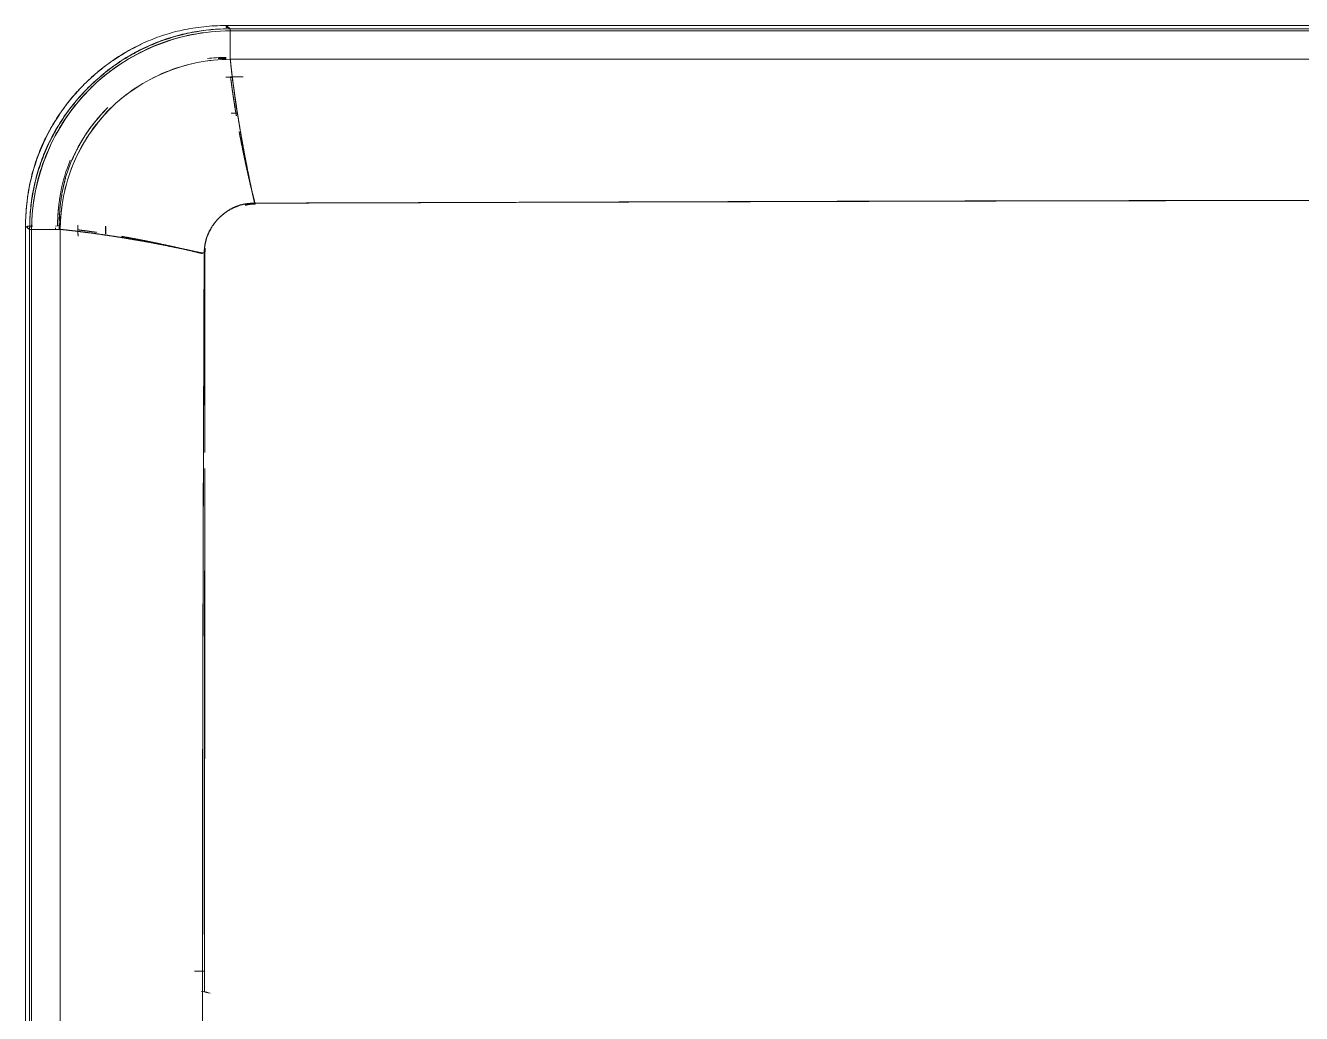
# Model space of a CAD drawing. Header units: millimetres. Extents: x 8883 to 11259, y -10160 to -6800.
# Drawn here: x 9528.6 to 9655.8, y -7373 to -7274.5 of the extents above; entities that cross this region are included whole.
import ezdxf

# ---------------------------------------------------------------- set-up
doc = ezdxf.new("R2010")
doc.units = ezdxf.units.MM

msp = doc.modelspace()

# ---------------------------------------------------------------- linework, layer by layer
at = {"linetype": 'Continuous', "lineweight": 18}
for p, q in [((9667.6, -7274.51), (9548.62, -7274.51)), ((9667.6, -7274.51), (9548.62, -7274.51)), ((9549.04, -7274.83), (9548.62, -7274.51)), ((9548.62, -7274.51), (9667.6, -7274.51)), ((9548.62, -7274.71), (9548.88, -7274.71)), ((9548.88, -7274.71), (9548.62, -7274.71)), ((9549.04, -7274.83), (9667.6, -7274.83)), ((9667.6, -7274.83), (9549.04, -7274.83)), ((9667.6, -7275.04), (9549.04, -7275.04)), ((9549.04, -7277.87), (9549.04, -7275.04)), ((9549.04, -7275.04), (9667.6, -7275.04)), ((9549.27, -7280.87), (9549.27, -7280.87)), ((9549.27, -7280.88), (9549.27, -7280.88)), ((9549.27, -7280.88), (9549.27, -7280.88)), ((9549.51, -7282.43), (9549.52, -7282.43)), ((9549.52, -7282.43), (9549.51, -7282.43)), ((9549.53, -7282.5), (9549.52, -7282.5)), ((9549.52, -7282.5), (9549.53, -7282.5)), ((9549.55, -7282.63), (9549.54, -7282.63)), ((9549.78, -7283.25), (9549.12, -7283.25)), ((9549.12, -7283.25), (9549.78, -7283.25)), ((9549.56, -7282.76), (9549.57, -7282.76)), ((9549.57, -7282.76), (9549.56, -7282.76)), ((9528.64, -7294.49), (9528.64, -7454.43)), ((9528.64, -7294.49), (9528.64, -7454.43)), ((9528.64, -7454.43), (9528.64, -7294.49)), ((9528.64, -7294.49), (9529.05, -7294.82)), ((9528.84, -7294.66), (9528.84, -7294.49)), ((9528.84, -7294.49), (9528.84, -7294.66)), ((9529.05, -7453.94), (9529.05, -7294.82)), ((9529.05, -7294.82), (9529.05, -7453.94)), ((9529.05, -7294.82), (9529.05, -7294.82)), ((9529.33, -7294.49), (9529.1, -7294.49)), ((9529.25, -7294.83), (9532.09, -7294.82)), ((9532.09, -7294.82), (9529.25, -7294.83)), ((9529.25, -7294.83), (9529.25, -7453.93)), ((9529.25, -7453.93), (9529.25, -7294.83)), ((9531.99, -7294.42), (9531.61, -7294.49)), ((9531.61, -7294.67), (9531.61, -7294.82)), ((9531.61, -7294.82), (9531.61, -7294.68)), ((9531.99, -7294.42), (9531.99, -7294.82)), ((9531.99, -7294.42), (9531.99, -7294.42)), ((9531.99, -7294.82), (9531.99, -7294.42)), ((9533.84, -7295.13), (9533.84, -7294.86)), ((9533.84, -7295.05), (9533.84, -7295.05)), ((9535.01, -7295.06), (9535.01, -7295.05)), ((9535.06, -7295.06), (9535.06, -7295.06)), ((9535.06, -7295.06), (9535.06, -7295.06)), ((9536.62, -7295.3), (9536.62, -7294.5)), ((9536.62, -7294.5), (9536.62, -7295.3)), ((9536.65, -7294.53), (9536.65, -7295.31)), ((9536.65, -7295.31), (9536.65, -7294.53)), ((9546.4, -7317.14), (9546.4, -7317.14)), ((9546.4, -7318.64), (9546.4, -7318.64)), ((9545.85, -7368.74), (9546.46, -7368.74)), ((9546.46, -7368.74), (9546.46, -7368.73)), ((9546.46, -7370.8), (9546.46, -7368.73)), ((9546.46, -7368.73), (9546.46, -7368.74)), ((9546.46, -7368.74), (9546.46, -7368.74)), ((9546.46, -7370.81), (9546.46, -7370.81)), ((9546.46, -7370.81), (9546.46, -7370.81)), ((9546.46, -7370.81), (9546.46, -7370.81)), ((9546.46, -7370.81), (9546.46, -7370.81))]:
    msp.add_line(p, q, dxfattribs=at)
for major_axis, start_param, end_param in [((-3.6, 0), 4.425571, 4.626879), ((3.6, 0), 1.235431, 1.444936)]:
    msp.add_ellipse((9545.85, -7374.35), major_axis=major_axis, ratio=0.999976, start_param=start_param, end_param=end_param, dxfattribs=at)
for points, knots in [([(9528.64, -7294.49), (9528.64, -7293.73), (9528.68, -7292.98), (9528.83, -7291.53), (9528.95, -7290.82), (9529.25, -7289.44), (9529.43, -7288.77), (9529.86, -7287.49), (9530.1, -7286.87), (9530.64, -7285.68), (9530.93, -7285.11), (9531.56, -7284.02), (9531.9, -7283.5), (9532.6, -7282.52), (9532.96, -7282.05), (9533.71, -7281.17), (9534.1, -7280.75), (9534.89, -7279.97), (9535.3, -7279.58), (9536.19, -7278.83), (9536.65, -7278.46), (9537.64, -7277.76), (9538.15, -7277.43), (9539.24, -7276.8), (9539.81, -7276.51), (9541, -7275.97), (9541.62, -7275.73), (9542.91, -7275.3), (9543.57, -7275.11), (9544.95, -7274.82), (9545.66, -7274.7), (9547.12, -7274.54), (9547.86, -7274.5), (9548.62, -7274.51)], [0, 0, 0, 0, 0.0625, 0.0625, 0.125, 0.125, 0.1875, 0.1875, 0.25, 0.25, 0.3125, 0.3125, 0.375, 0.375, 0.4375, 0.4375, 0.5, 0.5, 0.5625, 0.5625, 0.625, 0.625, 0.6875, 0.6875, 0.75, 0.75, 0.8125, 0.8125, 0.875, 0.875, 0.9375, 0.9375, 1, 1, 1, 1]), ([(9529.05, -7294.82), (9529.05, -7293.55), (9529.23, -7291.63), (9529.84, -7289.12), (9530.5, -7287.24), (9531.35, -7285.44), (9532.36, -7283.74), (9533.53, -7282.15), (9534.87, -7280.67), (9536.36, -7279.32), (9537.94, -7278.15), (9539.66, -7277.13), (9543.22, -7275.47), (9546.44, -7274.83), (9549.04, -7274.83)], [0, 0, 0, 0, 0.1204, 0.183663, 0.246926, 0.310189, 0.373453, 0.436716, 0.499979, 0.563242, 0.626505, 0.689769, 0.753032, 1, 1, 1, 1]), ([(9549.04, -7274.83), (9548.4, -7274.83), (9547.76, -7274.86), (9546.49, -7274.97), (9545.86, -7275.06), (9544.6, -7275.3), (9543.97, -7275.45), (9542.74, -7275.81), (9542.12, -7276.02), (9540.92, -7276.51), (9540.33, -7276.78), (9539.16, -7277.4), (9538.6, -7277.73), (9537.49, -7278.47), (9536.95, -7278.88), (9535.9, -7279.74), (9535.39, -7280.2), (9534.41, -7281.17), (9533.95, -7281.68), (9533.09, -7282.73), (9532.69, -7283.27), (9531.95, -7284.38), (9531.61, -7284.95), (9531, -7286.11), (9530.72, -7286.7), (9530.23, -7287.91), (9530.02, -7288.52), (9529.66, -7289.76), (9529.51, -7290.38), (9529.27, -7291.64), (9529.19, -7292.27), (9529.07, -7293.55), (9529.05, -7294.18), (9529.05, -7294.82)], [0, 0, 0, 0, 0.0625, 0.0625, 0.125, 0.125, 0.1875, 0.1875, 0.25, 0.25, 0.3125, 0.3125, 0.375, 0.375, 0.4375, 0.4375, 0.5, 0.5, 0.5625, 0.5625, 0.625, 0.625, 0.6875, 0.6875, 0.75, 0.75, 0.8125, 0.8125, 0.875, 0.875, 0.9375, 0.9375, 1, 1, 1, 1]), ([(9549.04, -7275.04), (9546.47, -7275.04), (9543.28, -7275.66), (9539.75, -7277.32), (9538.06, -7278.32), (9536.49, -7279.49), (9535.02, -7280.81), (9533.69, -7282.28), (9532.53, -7283.85), (9531.53, -7285.53), (9530.7, -7287.32), (9530.04, -7289.18), (9529.43, -7291.66), (9529.25, -7293.57), (9529.25, -7294.83)], [0, 0, 0, 0, 0.247006, 0.310248, 0.37349, 0.436732, 0.499974, 0.563217, 0.626459, 0.689701, 0.752943, 0.816185, 0.879427, 1, 1, 1, 1]), ([(9529.25, -7294.83), (9529.25, -7289.65), (9533.54, -7279.32), (9543.86, -7275.04), (9549.04, -7275.04)], [0, 0, 0, 0, 0.500023, 1, 1, 1, 1]), ([(9548.62, -7274.71), (9548.62, -7274.65), (9548.62, -7274.6), (9548.62, -7274.52), (9548.62, -7274.5), (9548.62, -7274.51)], [0, 0, 0, 0, 0.5, 0.5, 1, 1, 1, 1]), ([(9548.62, -7274.51), (9548.62, -7274.5), (9548.62, -7274.51), (9548.62, -7274.53), (9548.62, -7274.54), (9548.62, -7274.58), (9548.62, -7274.6), (9548.62, -7274.65), (9548.62, -7274.68), (9548.62, -7274.71)], [0, 0, 0, 0, 0.25, 0.25, 0.5, 0.5, 0.75, 0.75, 1, 1, 1, 1]), ([(9549.04, -7275.04), (9549.04, -7275.01), (9549.04, -7274.98), (9549.04, -7274.93), (9549.04, -7274.91), (9549.04, -7274.87), (9549.04, -7274.86), (9549.04, -7274.84), (9549.04, -7274.83), (9549.04, -7274.83)], [0, 0, 0, 0, 0.25, 0.25, 0.5, 0.5, 0.75, 0.75, 1, 1, 1, 1]), ([(9549.04, -7274.83), (9549.04, -7274.83), (9549.04, -7274.85), (9549.04, -7274.93), (9549.04, -7274.98), (9549.04, -7275.04)], [0, 0, 0, 0, 0.5, 0.5, 1, 1, 1, 1]), ([(9540.17, -7276.38), (9539.87, -7276.52), (9538.97, -7276.97), (9537.54, -7277.83), (9535.95, -7279), (9534.47, -7280.33), (9533.13, -7281.82), (9531.96, -7283.4), (9530.94, -7285.11), (9529.27, -7288.67), (9528.64, -7291.9), (9528.64, -7294.49)], [0, 0, 0, 0, 0.044921, 0.132502, 0.220083, 0.307664, 0.395245, 0.482826, 0.570407, 0.657988, 1, 1, 1, 1]), ([(9549.04, -7277.87), (9544.6, -7277.87), (9540.18, -7279.7), (9533.92, -7285.96), (9532.09, -7290.38), (9532.09, -7294.82)], [0, 0, 0, 0, 0.5, 0.5, 1, 1, 1, 1]), ([(9549.04, -7277.87), (9549.26, -7280.02), (9549.59, -7282.35), (9550.41, -7287.2), (9550.9, -7289.7), (9551.46, -7292.21)], [0, 0, 0, 0, 0.5, 0.5, 1, 1, 1, 1]), ([(9551.46, -7292.21), (9551.46, -7292.18), (9551.44, -7292.13), (9551.43, -7292.04), (9551.41, -7291.96), (9551.39, -7291.88), (9551.37, -7291.79), (9551.35, -7291.71), (9551.33, -7291.63), (9551.32, -7291.54), (9551.3, -7291.46), (9551.28, -7291.38), (9551.26, -7291.29), (9551.24, -7291.21), (9551.23, -7291.13), (9551.21, -7291.05), (9551.19, -7290.96), (9551.17, -7290.88), (9551.15, -7290.8), (9551.14, -7290.72), (9551.12, -7290.63), (9551.1, -7290.55), (9551.09, -7290.47), (9551.07, -7290.39), (9551.05, -7290.31), (9551.03, -7290.22), (9551.02, -7290.14), (9551, -7290.06), (9550.98, -7289.98), (9550.97, -7289.9), (9550.95, -7289.82), (9550.93, -7289.73), (9550.92, -7289.65), (9550.9, -7289.57), (9550.88, -7289.49), (9550.87, -7289.41), (9550.85, -7289.33), (9550.83, -7289.25), (9550.82, -7289.17), (9550.8, -7289.09), (9550.79, -7289.01), (9550.77, -7288.93), (9550.75, -7288.85), (9550.74, -7288.77), (9550.72, -7288.69), (9550.71, -7288.61), (9550.69, -7288.53), (9550.67, -7288.45), (9550.66, -7288.37), (9550.64, -7288.29), (9550.63, -7288.21), (9550.61, -7288.13), (9550.6, -7288.05), (9550.58, -7287.97), (9550.57, -7287.89), (9550.55, -7287.81), (9550.54, -7287.73), (9550.52, -7287.65), (9550.51, -7287.58), (9550.49, -7287.5), (9550.48, -7287.42), (9550.46, -7287.34), (9550.45, -7287.26), (9550.43, -7287.18), (9550.42, -7287.11), (9550.4, -7287.03), (9550.39, -7286.95), (9550.38, -7286.87), (9550.36, -7286.8), (9550.35, -7286.72), (9550.33, -7286.64), (9550.32, -7286.57), (9550.31, -7286.49), (9550.29, -7286.41), (9550.28, -7286.34), (9550.26, -7286.26), (9550.25, -7286.18), (9550.24, -7286.11), (9550.22, -7286.03), (9550.21, -7285.96), (9550.2, -7285.88), (9550.18, -7285.8), (9550.17, -7285.73), (9550.16, -7285.65), (9550.14, -7285.58), (9550.13, -7285.5), (9550.12, -7285.43), (9550.1, -7285.35), (9550.09, -7285.28), (9550.08, -7285.2), (9550.06, -7285.13), (9550.05, -7285.06), (9550.04, -7284.98), (9550.03, -7284.91), (9550.01, -7284.83), (9550, -7284.76), (9549.99, -7284.69), (9549.98, -7284.61), (9549.97, -7284.54), (9549.95, -7284.47), (9549.94, -7284.39), (9549.93, -7284.32), (9549.92, -7284.25), (9549.9, -7284.18), (9549.89, -7284.1), (9549.88, -7284.03), (9549.87, -7283.96), (9549.86, -7283.89), (9549.85, -7283.82), (9549.83, -7283.75), (9549.82, -7283.67), (9549.81, -7283.6), (9549.8, -7283.53), (9549.79, -7283.46), (9549.78, -7283.39), (9549.77, -7283.32), (9549.76, -7283.25), (9549.74, -7283.18), (9549.73, -7283.11), (9549.72, -7283.04), (9549.71, -7282.97), (9549.7, -7282.9), (9549.69, -7282.83), (9549.68, -7282.76), (9549.67, -7282.69), (9549.66, -7282.62), (9549.65, -7282.55), (9549.64, -7282.49), (9549.63, -7282.42), (9549.62, -7282.35), (9549.61, -7282.28), (9549.6, -7282.21), (9549.59, -7282.14), (9549.58, -7282.08), (9549.57, -7282.01), (9549.56, -7281.94), (9549.55, -7281.87), (9549.54, -7281.81), (9549.53, -7281.74), (9549.52, -7281.67), (9549.51, -7281.61), (9549.5, -7281.54), (9549.49, -7281.47), (9549.48, -7281.41), (9549.47, -7281.34), (9549.46, -7281.28), (9549.45, -7281.21), (9549.44, -7281.15), (9549.43, -7281.08), (9549.42, -7281.01), (9549.42, -7280.95), (9549.41, -7280.89), (9549.4, -7280.82), (9549.39, -7280.76), (9549.38, -7280.69), (9549.37, -7280.63), (9549.36, -7280.56), (9549.35, -7280.5), (9549.35, -7280.44), (9549.34, -7280.37), (9549.33, -7280.31), (9549.32, -7280.25), (9549.31, -7280.18), (9549.3, -7280.12), (9549.3, -7280.06), (9549.29, -7280), (9549.28, -7279.93), (9549.27, -7279.87), (9549.27, -7279.81), (9549.26, -7279.75), (9549.25, -7279.69), (9549.24, -7279.63), (9549.23, -7279.56), (9549.23, -7279.5), (9549.22, -7279.44), (9549.21, -7279.38), (9549.2, -7279.32), (9549.2, -7279.26), (9549.19, -7279.2), (9549.18, -7279.14), (9549.18, -7279.08), (9549.17, -7279.02), (9549.16, -7278.96), (9549.16, -7278.9), (9549.15, -7278.84), (9549.14, -7278.79), (9549.13, -7278.73), (9549.13, -7278.67), (9549.12, -7278.61), (9549.11, -7278.55), (9549.11, -7278.49), (9549.1, -7278.44), (9549.1, -7278.38), (9549.09, -7278.32), (9549.08, -7278.26), (9549.08, -7278.21), (9549.07, -7278.15), (9549.06, -7278.09), (9549.06, -7278.04), (9549.05, -7277.98), (9549.05, -7277.92), (9549.04, -7277.89), (9549.04, -7277.87)], [0, 0, 0, 0, 0.005558, 0.011112, 0.016661, 0.022207, 0.027748, 0.033285, 0.038818, 0.044346, 0.04987, 0.05539, 0.060905, 0.066416, 0.071923, 0.077425, 0.082922, 0.088415, 0.093904, 0.099388, 0.104867, 0.110341, 0.115811, 0.121276, 0.126737, 0.132193, 0.137643, 0.14309, 0.148531, 0.153967, 0.159399, 0.164825, 0.170247, 0.175664, 0.181075, 0.186482, 0.191883, 0.19728, 0.202671, 0.208058, 0.213439, 0.218815, 0.224186, 0.229551, 0.234911, 0.240266, 0.245616, 0.250961, 0.2563, 0.261633, 0.266962, 0.272285, 0.277602, 0.282914, 0.288221, 0.293522, 0.298817, 0.304107, 0.309391, 0.31467, 0.319943, 0.325211, 0.330473, 0.335729, 0.34098, 0.346225, 0.351464, 0.356697, 0.361925, 0.367146, 0.372362, 0.377573, 0.382777, 0.387975, 0.393168, 0.398355, 0.403535, 0.40871, 0.413879, 0.419042, 0.424199, 0.42935, 0.434495, 0.439633, 0.444766, 0.449893, 0.455014, 0.460128, 0.465237, 0.470339, 0.475435, 0.480525, 0.485609, 0.490686, 0.495758, 0.500823, 0.505882, 0.510935, 0.515981, 0.521022, 0.526056, 0.531083, 0.536105, 0.54112, 0.546129, 0.551131, 0.556127, 0.561117, 0.5661, 0.571077, 0.576047, 0.581011, 0.585969, 0.59092, 0.595865, 0.600803, 0.605735, 0.61066, 0.615579, 0.620491, 0.625397, 0.630296, 0.635189, 0.640075, 0.644954, 0.649827, 0.654693, 0.659553, 0.664406, 0.669252, 0.674092, 0.678925, 0.683751, 0.68857, 0.693383, 0.698189, 0.702989, 0.707781, 0.712567, 0.717346, 0.722119, 0.726884, 0.731643, 0.736395, 0.74114, 0.745878, 0.75061, 0.755334, 0.760052, 0.764763, 0.769466, 0.774163, 0.778854, 0.783537, 0.788213, 0.792882, 0.797544, 0.8022, 0.806848, 0.811489, 0.816124, 0.820751, 0.825371, 0.829985, 0.834591, 0.83919, 0.843782, 0.848368, 0.852946, 0.857517, 0.86208, 0.866637, 0.871187, 0.875729, 0.880265, 0.884793, 0.889314, 0.893828, 0.898335, 0.902835, 0.907327, 0.911812, 0.916291, 0.920762, 0.925225, 0.929682, 0.934131, 0.938573, 0.943008, 0.947436, 0.951856, 0.956269, 0.960675, 0.965073, 0.969465, 0.973849, 0.978226, 0.982595, 0.986957, 0.991312, 0.99566, 1, 1, 1, 1]), ([(9549.07, -7279.63), (9549.07, -7279.65), (9549.08, -7279.69), (9549.09, -7279.76), (9549.1, -7279.83), (9549.1, -7279.89), (9549.11, -7279.96), (9549.12, -7280.02), (9549.13, -7280.09), (9549.14, -7280.16), (9549.15, -7280.22), (9549.16, -7280.29), (9549.16, -7280.36), (9549.17, -7280.42), (9549.18, -7280.49), (9549.19, -7280.56), (9549.2, -7280.63), (9549.21, -7280.69), (9549.22, -7280.76), (9549.23, -7280.83), (9549.24, -7280.9), (9549.25, -7280.97), (9549.26, -7281.04), (9549.27, -7281.11), (9549.28, -7281.18), (9549.29, -7281.25), (9549.3, -7281.32), (9549.31, -7281.39), (9549.32, -7281.46), (9549.33, -7281.53), (9549.34, -7281.6), (9549.35, -7281.67), (9549.36, -7281.74), (9549.37, -7281.81), (9549.38, -7281.88), (9549.39, -7281.95), (9549.4, -7282.02), (9549.42, -7282.09), (9549.43, -7282.17), (9549.44, -7282.24), (9549.45, -7282.31), (9549.46, -7282.38), (9549.47, -7282.46), (9549.48, -7282.53), (9549.5, -7282.6), (9549.51, -7282.67), (9549.52, -7282.75), (9549.53, -7282.82), (9549.54, -7282.9), (9549.56, -7282.97), (9549.57, -7283.04), (9549.58, -7283.12), (9549.59, -7283.19), (9549.61, -7283.27), (9549.62, -7283.34), (9549.63, -7283.42), (9549.64, -7283.46), (9549.64, -7283.49)], [0, 0, 0, 0, 0.017636, 0.035293, 0.05297, 0.070666, 0.088384, 0.106121, 0.123879, 0.141658, 0.159456, 0.177275, 0.195115, 0.212975, 0.230856, 0.248757, 0.266679, 0.284621, 0.302584, 0.320568, 0.338572, 0.356597, 0.374643, 0.39271, 0.410797, 0.428905, 0.447034, 0.465184, 0.483355, 0.501547, 0.519759, 0.537993, 0.556247, 0.574523, 0.592819, 0.611137, 0.629475, 0.647835, 0.666216, 0.684618, 0.703041, 0.721485, 0.739951, 0.758437, 0.776945, 0.795474, 0.814025, 0.832596, 0.851189, 0.869803, 0.888439, 0.907096, 0.925774, 0.944474, 0.963195, 0.981937, 1, 1, 1, 1]), ([(9549.92, -7285.05), (9549.93, -7285.07), (9549.94, -7285.12), (9549.95, -7285.19), (9549.96, -7285.27), (9549.98, -7285.34), (9549.99, -7285.42), (9550.01, -7285.5), (9550.02, -7285.58), (9550.04, -7285.66), (9550.05, -7285.74), (9550.07, -7285.82), (9550.09, -7285.9), (9550.1, -7285.98), (9550.12, -7286.06), (9550.13, -7286.14), (9550.15, -7286.22), (9550.17, -7286.31), (9550.18, -7286.39), (9550.2, -7286.47), (9550.21, -7286.55), (9550.23, -7286.63), (9550.25, -7286.71), (9550.26, -7286.79), (9550.28, -7286.88), (9550.3, -7286.96), (9550.31, -7287.04), (9550.33, -7287.12), (9550.35, -7287.21), (9550.36, -7287.29), (9550.38, -7287.37), (9550.4, -7287.45), (9550.42, -7287.54), (9550.43, -7287.62), (9550.45, -7287.7), (9550.47, -7287.79), (9550.49, -7287.87), (9550.51, -7287.96), (9550.52, -7288.04), (9550.54, -7288.12), (9550.56, -7288.21), (9550.58, -7288.29), (9550.6, -7288.38), (9550.61, -7288.46), (9550.63, -7288.55), (9550.65, -7288.63), (9550.67, -7288.72), (9550.69, -7288.8), (9550.71, -7288.89), (9550.73, -7288.97), (9550.75, -7289.06), (9550.77, -7289.14), (9550.78, -7289.23), (9550.8, -7289.32), (9550.82, -7289.4), (9550.84, -7289.49), (9550.86, -7289.57), (9550.88, -7289.66), (9550.9, -7289.75), (9550.92, -7289.83), (9550.94, -7289.92), (9550.96, -7290.01), (9550.98, -7290.09), (9551, -7290.18), (9551.02, -7290.27), (9551.04, -7290.36), (9551.06, -7290.44), (9551.09, -7290.53), (9551.11, -7290.62), (9551.13, -7290.71), (9551.15, -7290.79), (9551.17, -7290.88), (9551.19, -7290.97), (9551.21, -7291.06), (9551.23, -7291.15), (9551.25, -7291.24), (9551.28, -7291.32), (9551.3, -7291.41), (9551.32, -7291.5), (9551.34, -7291.59), (9551.36, -7291.68), (9551.38, -7291.77), (9551.41, -7291.86), (9551.43, -7291.95), (9551.45, -7292.04), (9551.47, -7292.13), (9551.5, -7292.22), (9551.51, -7292.28), (9551.52, -7292.31)], [0, 0, 0, 0, 0.007645, 0.018782, 0.029932, 0.041095, 0.052271, 0.063458, 0.074659, 0.085872, 0.097098, 0.108337, 0.119588, 0.130851, 0.142128, 0.153417, 0.164719, 0.176033, 0.18736, 0.1987, 0.210052, 0.221417, 0.232795, 0.244186, 0.255589, 0.267005, 0.278434, 0.289876, 0.30133, 0.312797, 0.324277, 0.335769, 0.347274, 0.358793, 0.370323, 0.381867, 0.393424, 0.404993, 0.416575, 0.42817, 0.439778, 0.451398, 0.463032, 0.474678, 0.486337, 0.49801, 0.509694, 0.521392, 0.533103, 0.544827, 0.556563, 0.568313, 0.580075, 0.591851, 0.603639, 0.61544, 0.627255, 0.639082, 0.650922, 0.662775, 0.674642, 0.686521, 0.698413, 0.710319, 0.722237, 0.734169, 0.746113, 0.758071, 0.770042, 0.782026, 0.794023, 0.806033, 0.818057, 0.830093, 0.842143, 0.854206, 0.866283, 0.878372, 0.890475, 0.902591, 0.91472, 0.926863, 0.939019, 0.951189, 0.963371, 0.975567, 0.987777, 1, 1, 1, 1]), ([(9551.46, -7292.21), (9551.45, -7292.21), (9551.43, -7292.21), (9551.39, -7292.21), (9551.35, -7292.21), (9551.31, -7292.21), (9551.27, -7292.21), (9551.22, -7292.22), (9551.18, -7292.22), (9551.13, -7292.22), (9551.08, -7292.23), (9551.03, -7292.23), (9550.98, -7292.24), (9550.92, -7292.24), (9550.87, -7292.25), (9550.81, -7292.26), (9550.75, -7292.26), (9550.69, -7292.27), (9550.63, -7292.28), (9550.56, -7292.3), (9550.42, -7292.32), (9550.21, -7292.37), (9549.96, -7292.45), (9549.75, -7292.52), (9549.57, -7292.59), (9549.39, -7292.67), (9549.19, -7292.76), (9548.96, -7292.89), (9548.68, -7293.06), (9548.4, -7293.26), (9548.15, -7293.46), (9547.91, -7293.69), (9547.63, -7293.99), (9547.37, -7294.33), (9547.16, -7294.65), (9547.03, -7294.89), (9546.94, -7295.08), (9546.86, -7295.26), (9546.78, -7295.44), (9546.7, -7295.65), (9546.63, -7295.9), (9546.57, -7296.12), (9546.54, -7296.29), (9546.52, -7296.4), (9546.5, -7296.5), (9546.48, -7296.6), (9546.47, -7296.7), (9546.46, -7296.78), (9546.46, -7296.87), (9546.45, -7296.94), (9546.45, -7297.02), (9546.44, -7297.08), (9546.44, -7297.13), (9546.44, -7297.15)], [0, 0, 0, 0, 0.00456, 0.009344, 0.014353, 0.019587, 0.025045, 0.030727, 0.036634, 0.042765, 0.04912, 0.0557, 0.062505, 0.069534, 0.076787, 0.084264, 0.091966, 0.099891, 0.108041, 0.116415, 0.125013, 0.164005, 0.197835, 0.226506, 0.250023, 0.272847, 0.301287, 0.335348, 0.375035, 0.424909, 0.466578, 0.500034, 0.553762, 0.625003, 0.66521, 0.699445, 0.72771, 0.750011, 0.774051, 0.802895, 0.836547, 0.875011, 0.889918, 0.904117, 0.917607, 0.930388, 0.942461, 0.953824, 0.964478, 0.974423, 0.983658, 0.992184, 1, 1, 1, 1]), ([(9546.44, -7297.15), (9546.44, -7297.13), (9546.44, -7297.11), (9546.44, -7297.08), (9546.45, -7297.04), (9546.45, -7297.01), (9546.45, -7296.97), (9546.45, -7296.94), (9546.45, -7296.9), (9546.45, -7296.87), (9546.46, -7296.83), (9546.46, -7296.8), (9546.46, -7296.77), (9546.46, -7296.73), (9546.47, -7296.7), (9546.47, -7296.67), (9546.47, -7296.63), (9546.48, -7296.6), (9546.48, -7296.56), (9546.49, -7296.53), (9546.49, -7296.5), (9546.49, -7296.46), (9546.5, -7296.43), (9546.5, -7296.4), (9546.51, -7296.37), (9546.52, -7296.33), (9546.52, -7296.3), (9546.53, -7296.27), (9546.53, -7296.23), (9546.54, -7296.2), (9546.55, -7296.17), (9546.55, -7296.14), (9546.56, -7296.1), (9546.57, -7296.07), (9546.57, -7296.04), (9546.58, -7296.01), (9546.59, -7295.98), (9546.6, -7295.94), (9546.61, -7295.91), (9546.61, -7295.88), (9546.62, -7295.85), (9546.63, -7295.82), (9546.64, -7295.79), (9546.65, -7295.75), (9546.66, -7295.72), (9546.67, -7295.69), (9546.68, -7295.66), (9546.69, -7295.63), (9546.7, -7295.6), (9546.71, -7295.57), (9546.72, -7295.54), (9546.73, -7295.51), (9546.74, -7295.48), (9546.76, -7295.45), (9546.77, -7295.42), (9546.78, -7295.39), (9546.79, -7295.35), (9546.8, -7295.32), (9546.82, -7295.29), (9546.88, -7295.16), (9546.99, -7294.92), (9547.19, -7294.59), (9547.41, -7294.26), (9547.66, -7293.95), (9547.87, -7293.74), (9548, -7293.61), (9548.05, -7293.56), (9548.1, -7293.51), (9548.16, -7293.47), (9548.21, -7293.42), (9548.26, -7293.37), (9548.31, -7293.33), (9548.37, -7293.28), (9548.42, -7293.24), (9548.48, -7293.2), (9548.53, -7293.16), (9548.59, -7293.12), (9548.64, -7293.08), (9548.7, -7293.04), (9548.75, -7293), (9548.81, -7292.96), (9548.87, -7292.93), (9548.92, -7292.89), (9548.98, -7292.86), (9549.04, -7292.82), (9549.1, -7292.79), (9549.15, -7292.76), (9549.21, -7292.73), (9549.27, -7292.7), (9549.33, -7292.67), (9549.39, -7292.64), (9549.45, -7292.62), (9549.51, -7292.59), (9549.57, -7292.56), (9549.63, -7292.54), (9549.69, -7292.52), (9549.75, -7292.49), (9549.81, -7292.47), (9549.88, -7292.45), (9549.94, -7292.43), (9550, -7292.41), (9550.06, -7292.39), (9550.13, -7292.37), (9550.19, -7292.36), (9550.26, -7292.34), (9550.32, -7292.33), (9550.39, -7292.31), (9550.45, -7292.3), (9550.52, -7292.29), (9550.58, -7292.28), (9550.65, -7292.27), (9550.71, -7292.26), (9550.78, -7292.25), (9550.85, -7292.24), (9550.91, -7292.23), (9550.98, -7292.23), (9551.05, -7292.22), (9551.12, -7292.22), (9551.19, -7292.21), (9551.26, -7292.21), (9551.32, -7292.21), (9551.39, -7292.21), (9551.44, -7292.21), (9551.46, -7292.21)], [0, 0, 0, 0, 0.004465, 0.008919, 0.013363, 0.017797, 0.022222, 0.026636, 0.031041, 0.035437, 0.039823, 0.044201, 0.048569, 0.052929, 0.057281, 0.061624, 0.065959, 0.070287, 0.074607, 0.078919, 0.083224, 0.087522, 0.091813, 0.096097, 0.100375, 0.104646, 0.108911, 0.113171, 0.117424, 0.121672, 0.125915, 0.130152, 0.134385, 0.138613, 0.142837, 0.147056, 0.151271, 0.155482, 0.159689, 0.163893, 0.168094, 0.172291, 0.176486, 0.180678, 0.184867, 0.189055, 0.19324, 0.197423, 0.201605, 0.205785, 0.209965, 0.214143, 0.21832, 0.222497, 0.226674, 0.23085, 0.235026, 0.239203, 0.24338, 0.247558, 0.29625, 0.345468, 0.395528, 0.446732, 0.499362, 0.508559, 0.517707, 0.526808, 0.535862, 0.544872, 0.553839, 0.562764, 0.571649, 0.580495, 0.589303, 0.598075, 0.606813, 0.615518, 0.624192, 0.632836, 0.641451, 0.65004, 0.658604, 0.667145, 0.675663, 0.684162, 0.692642, 0.701106, 0.709554, 0.717989, 0.726413, 0.734826, 0.743231, 0.75163, 0.760023, 0.768414, 0.776803, 0.785193, 0.793585, 0.80198, 0.810381, 0.81879, 0.827207, 0.835635, 0.844075, 0.85253, 0.861, 0.869487, 0.877994, 0.886522, 0.895072, 0.903646, 0.912246, 0.920873, 0.929528, 0.938215, 0.946933, 0.955685, 0.964472, 0.973295, 0.982157, 0.991058, 1, 1, 1, 1]), ([(9550.54, -7292.41), (9550.54, -7292.41), (9550.57, -7292.4), (9550.63, -7292.39), (9550.71, -7292.38), (9550.79, -7292.36), (9550.87, -7292.35), (9550.95, -7292.34), (9551.03, -7292.33), (9551.11, -7292.32), (9551.19, -7292.32), (9551.28, -7292.31), (9551.36, -7292.31), (9551.44, -7292.31), (9551.49, -7292.31), (9551.52, -7292.31)], [0, 0, 0, 0, 0.017394, 0.099296, 0.181197, 0.263102, 0.345015, 0.426923, 0.508806, 0.590646, 0.672452, 0.754257, 0.83609, 0.917989, 1, 1, 1, 1]), ([(9551.52, -7292.31), (9551.51, -7292.31), (9551.48, -7292.31), (9551.44, -7292.31), (9551.4, -7292.31), (9551.36, -7292.31), (9551.32, -7292.31), (9551.29, -7292.31), (9551.25, -7292.31), (9551.21, -7292.31), (9551.17, -7292.32), (9551.13, -7292.32), (9551.1, -7292.32), (9551.07, -7292.32), (9551.06, -7292.32)], [0, 0, 0, 0, 0.085867, 0.171463, 0.25679, 0.341851, 0.42665, 0.51119, 0.595475, 0.679508, 0.763292, 0.846831, 0.930127, 1, 1, 1, 1]), ([(9551.46, -7292.21), (9551.87, -7292.21), (9552.68, -7292.21), (9553.89, -7292.2), (9555.09, -7292.2), (9556.29, -7292.19), (9557.48, -7292.19), (9558.67, -7292.19), (9559.86, -7292.18), (9561.03, -7292.18), (9562.21, -7292.17), (9563.37, -7292.17), (9564.53, -7292.17), (9565.69, -7292.16), (9566.84, -7292.16), (9567.99, -7292.16), (9569.13, -7292.15), (9570.26, -7292.15), (9571.39, -7292.15), (9572.52, -7292.14), (9573.64, -7292.14), (9574.75, -7292.13), (9575.86, -7292.13), (9576.97, -7292.13), (9578.06, -7292.12), (9579.16, -7292.12), (9580.24, -7292.12), (9581.33, -7292.11), (9582.4, -7292.11), (9583.47, -7292.11), (9584.54, -7292.1), (9585.6, -7292.1), (9586.66, -7292.1), (9587.71, -7292.1), (9588.75, -7292.09), (9589.79, -7292.09), (9590.83, -7292.09), (9591.86, -7292.08), (9592.88, -7292.08), (9593.9, -7292.08), (9594.91, -7292.07), (9595.92, -7292.07), (9596.92, -7292.07), (9597.92, -7292.07), (9598.91, -7292.06), (9599.9, -7292.06), (9600.88, -7292.06), (9601.86, -7292.05), (9602.83, -7292.05), (9603.79, -7292.05), (9604.75, -7292.05), (9605.71, -7292.04), (9606.66, -7292.04), (9607.6, -7292.04), (9608.54, -7292.04), (9609.47, -7292.03), (9610.4, -7292.03), (9611.32, -7292.03), (9612.24, -7292.03), (9613.15, -7292.02), (9614.06, -7292.02), (9614.96, -7292.02), (9615.86, -7292.02), (9616.75, -7292.02), (9617.63, -7292.01), (9618.51, -7292.01), (9619.39, -7292.01), (9620.26, -7292.01), (9621.12, -7292), (9621.98, -7292), (9622.83, -7292), (9623.68, -7292), (9624.53, -7292), (9625.36, -7291.99), (9626.2, -7291.99), (9627.02, -7291.99), (9627.84, -7291.99), (9628.66, -7291.99), (9629.47, -7291.98), (9630.28, -7291.98), (9631.08, -7291.98), (9631.87, -7291.98), (9632.66, -7291.98), (9633.45, -7291.98), (9634.23, -7291.97), (9635, -7291.97), (9635.77, -7291.97), (9636.53, -7291.97), (9637.29, -7291.97), (9638.04, -7291.97), (9638.79, -7291.96), (9639.53, -7291.96), (9640.27, -7291.96), (9641, -7291.96), (9641.72, -7291.96), (9642.44, -7291.96), (9643.16, -7291.95), (9643.87, -7291.95), (9644.57, -7291.95), (9645.27, -7291.95), (9645.97, -7291.95), (9646.66, -7291.95), (9647.34, -7291.95), (9648.02, -7291.95), (9648.69, -7291.94), (9649.36, -7291.94), (9650.02, -7291.94), (9650.68, -7291.94), (9651.33, -7291.94), (9651.97, -7291.94), (9652.61, -7291.94), (9653.25, -7291.94), (9653.88, -7291.94), (9654.5, -7291.93), (9655.12, -7291.93), (9655.74, -7291.93), (9656.35, -7291.93), (9656.95, -7291.93), (9657.55, -7291.93), (9658.14, -7291.93), (9658.73, -7291.93), (9659.31, -7291.93), (9659.89, -7291.93), (9660.46, -7291.92), (9661.02, -7291.92), (9661.59, -7291.92), (9662.14, -7291.92), (9662.69, -7291.92), (9663.24, -7291.92), (9663.78, -7291.92), (9664.31, -7291.92), (9664.84, -7291.92), (9665.36, -7291.92), (9665.88, -7291.92), (9666.39, -7291.92), (9666.9, -7291.92), (9667.3, -7291.92), (9667.53, -7291.92), (9667.6, -7291.92)], [0, 0, 0, 0, 0.010463, 0.020881, 0.031252, 0.041578, 0.051858, 0.062093, 0.072281, 0.082424, 0.092522, 0.102573, 0.112579, 0.122539, 0.132453, 0.142322, 0.152144, 0.161921, 0.171653, 0.181338, 0.190978, 0.200572, 0.21012, 0.219622, 0.229079, 0.23849, 0.247855, 0.257174, 0.266448, 0.275675, 0.284857, 0.293994, 0.303084, 0.312129, 0.321127, 0.330081, 0.338988, 0.347849, 0.356665, 0.365435, 0.374159, 0.382837, 0.39147, 0.400057, 0.408598, 0.417093, 0.425542, 0.433946, 0.442303, 0.450615, 0.458882, 0.467102, 0.475276, 0.483405, 0.491488, 0.499525, 0.507516, 0.515462, 0.523362, 0.531215, 0.539024, 0.546786, 0.554502, 0.562173, 0.569798, 0.577377, 0.58491, 0.592397, 0.599839, 0.607234, 0.614584, 0.621888, 0.629146, 0.636359, 0.643525, 0.650646, 0.657721, 0.66475, 0.671734, 0.678671, 0.685563, 0.692408, 0.699208, 0.705963, 0.712671, 0.719333, 0.72595, 0.732521, 0.739046, 0.745525, 0.751958, 0.758346, 0.764688, 0.770983, 0.777233, 0.783438, 0.789596, 0.795708, 0.801775, 0.807796, 0.813771, 0.8197, 0.825583, 0.831421, 0.837212, 0.842958, 0.848658, 0.854312, 0.859921, 0.865483, 0.871, 0.87647, 0.881895, 0.887274, 0.892608, 0.897895, 0.903136, 0.908332, 0.913482, 0.918586, 0.923644, 0.928657, 0.933623, 0.938544, 0.943419, 0.948248, 0.953031, 0.957768, 0.962459, 0.967105, 0.971705, 0.976259, 0.980767, 0.985229, 0.989645, 0.994016, 0.998341, 1, 1, 1, 1]), ([(9529.05, -7294.82), (9529.05, -7294.82), (9529.05, -7294.82), (9529.07, -7294.82), (9529.09, -7294.82), (9529.12, -7294.82), (9529.15, -7294.82), (9529.2, -7294.82), (9529.22, -7294.82), (9529.25, -7294.83)], [0, 0, 0, 0, 0.25, 0.25, 0.5, 0.5, 0.75, 0.75, 1, 1, 1, 1]), ([(9529.25, -7294.83), (9529.2, -7294.82), (9529.14, -7294.82), (9529.07, -7294.82), (9529.05, -7294.82), (9529.05, -7294.82)], [0, 0, 0, 0, 0.5, 0.5, 1, 1, 1, 1]), ([(9546.19, -7297.17), (9543.77, -7296.63), (9538.84, -7295.66), (9534.25, -7295.03), (9532.09, -7294.82)], [0, 0, 0, 0, 0.491262, 1, 1, 1, 1]), ([(9532.09, -7294.82), (9532.11, -7294.82), (9532.16, -7294.83), (9532.23, -7294.83), (9532.3, -7294.84), (9532.37, -7294.85), (9532.44, -7294.85), (9532.51, -7294.86), (9532.58, -7294.87), (9532.65, -7294.88), (9532.72, -7294.88), (9532.79, -7294.89), (9532.86, -7294.9), (9532.93, -7294.91), (9533, -7294.92), (9533.08, -7294.92), (9533.15, -7294.93), (9533.22, -7294.94), (9533.3, -7294.95), (9533.37, -7294.96), (9533.44, -7294.97), (9533.52, -7294.97), (9533.59, -7294.98), (9533.66, -7294.99), (9533.74, -7295), (9533.81, -7295.01), (9533.89, -7295.02), (9533.96, -7295.03), (9534.04, -7295.04), (9534.12, -7295.05), (9534.19, -7295.06), (9534.27, -7295.07), (9534.35, -7295.08), (9534.42, -7295.09), (9534.5, -7295.1), (9534.58, -7295.11), (9534.65, -7295.12), (9534.73, -7295.13), (9534.81, -7295.14), (9534.89, -7295.15), (9534.97, -7295.16), (9535.05, -7295.17), (9535.13, -7295.18), (9535.2, -7295.19), (9535.28, -7295.2), (9535.36, -7295.21), (9535.44, -7295.22), (9535.53, -7295.23), (9535.61, -7295.24), (9535.69, -7295.26), (9535.77, -7295.27), (9535.85, -7295.28), (9535.93, -7295.29), (9536.01, -7295.3), (9536.09, -7295.31), (9536.18, -7295.32), (9536.26, -7295.34), (9536.34, -7295.35), (9536.43, -7295.36), (9536.51, -7295.37), (9536.59, -7295.39), (9536.68, -7295.4), (9536.76, -7295.41), (9536.84, -7295.42), (9536.93, -7295.44), (9537.01, -7295.45), (9537.1, -7295.46), (9537.18, -7295.48), (9537.27, -7295.49), (9537.36, -7295.5), (9537.44, -7295.51), (9537.53, -7295.53), (9537.61, -7295.54), (9537.7, -7295.56), (9537.79, -7295.57), (9537.87, -7295.58), (9537.96, -7295.6), (9538.05, -7295.61), (9538.14, -7295.63), (9538.23, -7295.64), (9538.31, -7295.65), (9538.4, -7295.67), (9538.49, -7295.68), (9538.58, -7295.7), (9538.67, -7295.71), (9538.76, -7295.73), (9538.85, -7295.74), (9538.94, -7295.76), (9539.03, -7295.77), (9539.12, -7295.79), (9539.21, -7295.8), (9539.3, -7295.82), (9539.39, -7295.83), (9539.48, -7295.85), (9539.57, -7295.86), (9539.66, -7295.88), (9539.75, -7295.9), (9539.85, -7295.91), (9539.94, -7295.93), (9540.03, -7295.94), (9540.12, -7295.96), (9540.22, -7295.98), (9540.31, -7295.99), (9540.4, -7296.01), (9540.49, -7296.03), (9540.59, -7296.04), (9540.68, -7296.06), (9540.78, -7296.08), (9540.87, -7296.09), (9540.96, -7296.11), (9541.06, -7296.13), (9541.15, -7296.15), (9541.25, -7296.16), (9541.34, -7296.18), (9541.44, -7296.2), (9541.53, -7296.22), (9541.63, -7296.24), (9541.72, -7296.25), (9541.82, -7296.27), (9541.92, -7296.29), (9542.01, -7296.31), (9542.11, -7296.33), (9542.21, -7296.35), (9542.3, -7296.36), (9542.4, -7296.38), (9542.5, -7296.4), (9542.59, -7296.42), (9542.69, -7296.44), (9542.79, -7296.46), (9542.89, -7296.48), (9542.98, -7296.5), (9543.08, -7296.52), (9543.18, -7296.54), (9543.28, -7296.56), (9543.38, -7296.58), (9543.48, -7296.6), (9543.57, -7296.62), (9543.67, -7296.64), (9543.77, -7296.66), (9543.87, -7296.68), (9543.97, -7296.7), (9544.07, -7296.72), (9544.17, -7296.74), (9544.27, -7296.76), (9544.37, -7296.78), (9544.47, -7296.8), (9544.57, -7296.82), (9544.67, -7296.84), (9544.77, -7296.86), (9544.87, -7296.88), (9544.97, -7296.91), (9545.07, -7296.93), (9545.17, -7296.95), (9545.27, -7296.97), (9545.37, -7296.99), (9545.48, -7297.01), (9545.58, -7297.04), (9545.68, -7297.06), (9545.78, -7297.08), (9545.88, -7297.1), (9545.98, -7297.13), (9546.08, -7297.15), (9546.15, -7297.16), (9546.19, -7297.17)], [0, 0, 0, 0, 0.005404, 0.010818, 0.016244, 0.021681, 0.027129, 0.032588, 0.038058, 0.04354, 0.049032, 0.054535, 0.060049, 0.065575, 0.071111, 0.076658, 0.082216, 0.087785, 0.093365, 0.098956, 0.104558, 0.11017, 0.115794, 0.121428, 0.127074, 0.13273, 0.138397, 0.144074, 0.149763, 0.155462, 0.161172, 0.166893, 0.172624, 0.178366, 0.184119, 0.189882, 0.195656, 0.201441, 0.207236, 0.213042, 0.218858, 0.224685, 0.230523, 0.236371, 0.242229, 0.248098, 0.253977, 0.259867, 0.265767, 0.271678, 0.277599, 0.28353, 0.289472, 0.295424, 0.301386, 0.307358, 0.313341, 0.319334, 0.325337, 0.33135, 0.337373, 0.343407, 0.34945, 0.355504, 0.361567, 0.367641, 0.373725, 0.379818, 0.385922, 0.392035, 0.398159, 0.404292, 0.410435, 0.416588, 0.422751, 0.428924, 0.435106, 0.441298, 0.4475, 0.453711, 0.459933, 0.466163, 0.472404, 0.478654, 0.484913, 0.491183, 0.497461, 0.503749, 0.510047, 0.516354, 0.52267, 0.528996, 0.535331, 0.541676, 0.54803, 0.554393, 0.560765, 0.567147, 0.573538, 0.579938, 0.586347, 0.592765, 0.599193, 0.605629, 0.612074, 0.618529, 0.624992, 0.631464, 0.637946, 0.644436, 0.650934, 0.657442, 0.663958, 0.670484, 0.677017, 0.68356, 0.690111, 0.69667, 0.703238, 0.709815, 0.7164, 0.722993, 0.729595, 0.736205, 0.742823, 0.74945, 0.756084, 0.762727, 0.769378, 0.776037, 0.782704, 0.789379, 0.796062, 0.802753, 0.809452, 0.816158, 0.822873, 0.829595, 0.836324, 0.843061, 0.849806, 0.856558, 0.863318, 0.870085, 0.87686, 0.883641, 0.890431, 0.897227, 0.90403, 0.910841, 0.917658, 0.924483, 0.931314, 0.938153, 0.944998, 0.95185, 0.958709, 0.965574, 0.972446, 0.979325, 0.98621, 0.993102, 1, 1, 1, 1]), ([(9535.71, -7295.12), (9535.71, -7295.12), (9535.69, -7295.11), (9535.64, -7295.11), (9535.58, -7295.1), (9535.52, -7295.09), (9535.46, -7295.08), (9535.4, -7295.07), (9535.34, -7295.06), (9535.28, -7295.05), (9535.22, -7295.05), (9535.16, -7295.04), (9535.1, -7295.03), (9535.04, -7295.02), (9534.98, -7295.01), (9534.92, -7295), (9534.86, -7295), (9534.81, -7294.99), (9534.75, -7294.98), (9534.69, -7294.97), (9534.63, -7294.96), (9534.57, -7294.96), (9534.51, -7294.95), (9534.46, -7294.94), (9534.4, -7294.93), (9534.34, -7294.93), (9534.29, -7294.92), (9534.23, -7294.91), (9534.17, -7294.91), (9534.12, -7294.9), (9534.06, -7294.89), (9534, -7294.88), (9533.95, -7294.88), (9533.89, -7294.87), (9533.85, -7294.87), (9533.84, -7294.86)], [0, 0, 0, 0, 0.002296, 0.034342, 0.066333, 0.098268, 0.130148, 0.161972, 0.19374, 0.225453, 0.25711, 0.28871, 0.320255, 0.351744, 0.383177, 0.414553, 0.445874, 0.477138, 0.508347, 0.539498, 0.570594, 0.601633, 0.632616, 0.663543, 0.694413, 0.725226, 0.755983, 0.786683, 0.817327, 0.847914, 0.878445, 0.908919, 0.939336, 0.969696, 1, 1, 1, 1]), ([(9546.28, -7297.24), (9546.26, -7297.23), (9546.2, -7297.22), (9546.12, -7297.2), (9546.04, -7297.18), (9545.96, -7297.16), (9545.88, -7297.14), (9545.8, -7297.12), (9545.71, -7297.1), (9545.63, -7297.08), (9545.55, -7297.06), (9545.47, -7297.04), (9545.39, -7297.02), (9545.31, -7297), (9545.23, -7296.98), (9545.15, -7296.96), (9545.07, -7296.94), (9544.99, -7296.92), (9544.91, -7296.9), (9544.83, -7296.89), (9544.75, -7296.87), (9544.67, -7296.85), (9544.59, -7296.83), (9544.51, -7296.81), (9544.43, -7296.79), (9544.35, -7296.77), (9544.27, -7296.75), (9544.19, -7296.74), (9544.11, -7296.72), (9544.03, -7296.7), (9543.95, -7296.68), (9543.87, -7296.66), (9543.79, -7296.65), (9543.71, -7296.63), (9543.63, -7296.61), (9543.55, -7296.59), (9543.48, -7296.57), (9543.4, -7296.56), (9543.32, -7296.54), (9543.24, -7296.52), (9543.16, -7296.5), (9543.08, -7296.49), (9543.01, -7296.47), (9542.93, -7296.45), (9542.85, -7296.44), (9542.77, -7296.42), (9542.7, -7296.4), (9542.62, -7296.39), (9542.54, -7296.37), (9542.47, -7296.35), (9542.39, -7296.34), (9542.31, -7296.32), (9542.23, -7296.3), (9542.16, -7296.29), (9542.08, -7296.27), (9542.01, -7296.25), (9541.93, -7296.24), (9541.85, -7296.22), (9541.78, -7296.21), (9541.7, -7296.19), (9541.63, -7296.17), (9541.55, -7296.16), (9541.47, -7296.14), (9541.4, -7296.13), (9541.32, -7296.11), (9541.25, -7296.1), (9541.17, -7296.08), (9541.1, -7296.07), (9541.03, -7296.05), (9540.95, -7296.04), (9540.88, -7296.02), (9540.8, -7296.01), (9540.73, -7295.99), (9540.66, -7295.98), (9540.58, -7295.96), (9540.51, -7295.95), (9540.43, -7295.93), (9540.36, -7295.92), (9540.29, -7295.91), (9540.22, -7295.89), (9540.14, -7295.88), (9540.07, -7295.86), (9540, -7295.85), (9539.93, -7295.83), (9539.85, -7295.82), (9539.78, -7295.81), (9539.71, -7295.79), (9539.64, -7295.78), (9539.57, -7295.77), (9539.49, -7295.75), (9539.42, -7295.74), (9539.35, -7295.73), (9539.28, -7295.71), (9539.21, -7295.7), (9539.14, -7295.69), (9539.07, -7295.67), (9539, -7295.66), (9538.93, -7295.65), (9538.86, -7295.64), (9538.79, -7295.62), (9538.72, -7295.61), (9538.65, -7295.6), (9538.58, -7295.59), (9538.51, -7295.57), (9538.44, -7295.56), (9538.37, -7295.55), (9538.31, -7295.54), (9538.26, -7295.53), (9538.23, -7295.52), (9538.23, -7295.52)], [0, 0, 0, 0, 0.009987, 0.019966, 0.029935, 0.039895, 0.049846, 0.059788, 0.06972, 0.079643, 0.089557, 0.099461, 0.109355, 0.11924, 0.129115, 0.138981, 0.148837, 0.158683, 0.168519, 0.178346, 0.188162, 0.197969, 0.207765, 0.217551, 0.227328, 0.237094, 0.246849, 0.256595, 0.26633, 0.276055, 0.285769, 0.295473, 0.305166, 0.314848, 0.32452, 0.334182, 0.343832, 0.353472, 0.363101, 0.372719, 0.382326, 0.391923, 0.401508, 0.411082, 0.420645, 0.430197, 0.439738, 0.449267, 0.458786, 0.468293, 0.477788, 0.487272, 0.496745, 0.506206, 0.515656, 0.525094, 0.53452, 0.543935, 0.553338, 0.562729, 0.572109, 0.581477, 0.590833, 0.600176, 0.609508, 0.618828, 0.628136, 0.637432, 0.646716, 0.655988, 0.665247, 0.674494, 0.683729, 0.692952, 0.702162, 0.71136, 0.720546, 0.729719, 0.73888, 0.748028, 0.757163, 0.766286, 0.775397, 0.784494, 0.793579, 0.802652, 0.811711, 0.820758, 0.829792, 0.838813, 0.847821, 0.856817, 0.865799, 0.874768, 0.883725, 0.892668, 0.901598, 0.910515, 0.919419, 0.92831, 0.937188, 0.946052, 0.954903, 0.963741, 0.972565, 0.981377, 0.990174, 0.998959, 1, 1, 1, 1]), ([(9546.44, -7297.15), (9546.34, -7322.87), (9546.26, -7348.61), (9546.26, -7400.09), (9546.34, -7425.83), (9546.44, -7451.56)], [0, 0, 0, 0, 0.5, 0.5, 1, 1, 1, 1]), ([(9546.44, -7451.56), (9546.44, -7451.24), (9546.44, -7450.6), (9546.44, -7449.64), (9546.43, -7448.68), (9546.43, -7447.72), (9546.42, -7446.76), (9546.42, -7445.8), (9546.42, -7444.85), (9546.41, -7443.89), (9546.41, -7442.93), (9546.41, -7441.97), (9546.4, -7441.01), (9546.4, -7440.05), (9546.4, -7439.09), (9546.39, -7438.13), (9546.39, -7437.17), (9546.39, -7436.22), (9546.38, -7435.26), (9546.38, -7434.3), (9546.38, -7433.34), (9546.37, -7432.38), (9546.37, -7431.42), (9546.37, -7430.46), (9546.36, -7429.5), (9546.36, -7428.54), (9546.36, -7427.58), (9546.36, -7426.62), (9546.35, -7425.67), (9546.35, -7424.71), (9546.35, -7423.75), (9546.35, -7422.79), (9546.34, -7421.83), (9546.34, -7420.87), (9546.34, -7419.91), (9546.34, -7418.95), (9546.33, -7417.99), (9546.33, -7417.03), (9546.33, -7416.07), (9546.33, -7415.11), (9546.33, -7414.16), (9546.32, -7413.2), (9546.32, -7412.24), (9546.32, -7411.28), (9546.32, -7410.32), (9546.32, -7409.36), (9546.31, -7408.4), (9546.31, -7407.44), (9546.31, -7406.48), (9546.31, -7405.52), (9546.31, -7404.56), (9546.31, -7403.6), (9546.3, -7402.64), (9546.3, -7401.69), (9546.3, -7400.73), (9546.3, -7399.77), (9546.3, -7398.81), (9546.3, -7397.85), (9546.3, -7396.89), (9546.3, -7395.93), (9546.29, -7394.97), (9546.29, -7394.01), (9546.29, -7393.05), (9546.29, -7392.09), (9546.29, -7391.13), (9546.29, -7390.17), (9546.29, -7389.21), (9546.29, -7388.25), (9546.29, -7387.29), (9546.29, -7386.34), (9546.29, -7385.38), (9546.29, -7384.42), (9546.29, -7383.46), (9546.28, -7382.5), (9546.28, -7381.54), (9546.28, -7380.58), (9546.28, -7379.62), (9546.28, -7378.66), (9546.28, -7377.7), (9546.28, -7376.74), (9546.28, -7375.78), (9546.28, -7374.82), (9546.28, -7373.86), (9546.28, -7372.9), (9546.28, -7371.95), (9546.28, -7370.99), (9546.28, -7370.03), (9546.28, -7369.07), (9546.28, -7368.11), (9546.28, -7367.15), (9546.28, -7366.19), (9546.29, -7365.23), (9546.29, -7364.27), (9546.29, -7363.31), (9546.29, -7362.35), (9546.29, -7361.39), (9546.29, -7360.43), (9546.29, -7359.47), (9546.29, -7358.51), (9546.29, -7357.56), (9546.29, -7356.6), (9546.29, -7355.64), (9546.29, -7354.68), (9546.29, -7353.72), (9546.3, -7352.76), (9546.3, -7351.8), (9546.3, -7350.84), (9546.3, -7349.88), (9546.3, -7348.92), (9546.3, -7347.96), (9546.3, -7347), (9546.3, -7346.04), (9546.31, -7345.09), (9546.31, -7344.13), (9546.31, -7343.17), (9546.31, -7342.21), (9546.31, -7341.25), (9546.31, -7340.29), (9546.32, -7339.33), (9546.32, -7338.37), (9546.32, -7337.41), (9546.32, -7336.45), (9546.32, -7335.49), (9546.33, -7334.54), (9546.33, -7333.58), (9546.33, -7332.62), (9546.33, -7331.66), (9546.33, -7330.7), (9546.34, -7329.74), (9546.34, -7328.78), (9546.34, -7327.82), (9546.34, -7326.86), (9546.35, -7325.9), (9546.35, -7324.95), (9546.35, -7323.99), (9546.35, -7323.03), (9546.36, -7322.07), (9546.36, -7321.11), (9546.36, -7320.15), (9546.36, -7319.19), (9546.37, -7318.23), (9546.37, -7317.28), (9546.37, -7316.32), (9546.38, -7315.36), (9546.38, -7314.4), (9546.38, -7313.44), (9546.39, -7312.48), (9546.39, -7311.52), (9546.39, -7310.56), (9546.4, -7309.61), (9546.4, -7308.65), (9546.4, -7307.69), (9546.41, -7306.73), (9546.41, -7305.77), (9546.41, -7304.81), (9546.42, -7303.85), (9546.42, -7302.9), (9546.42, -7301.94), (9546.43, -7300.98), (9546.43, -7300.02), (9546.44, -7299.06), (9546.44, -7298.1), (9546.44, -7297.47), (9546.44, -7297.15)], [0, 0, 0, 0, 0.006209, 0.012418, 0.018627, 0.024836, 0.031045, 0.037254, 0.043463, 0.049673, 0.055882, 0.062092, 0.068302, 0.074511, 0.080721, 0.086931, 0.093141, 0.099351, 0.105562, 0.111772, 0.117982, 0.124193, 0.130403, 0.136614, 0.142825, 0.149036, 0.155246, 0.161457, 0.167668, 0.173879, 0.18009, 0.186302, 0.192513, 0.198724, 0.204935, 0.211147, 0.217358, 0.22357, 0.229781, 0.235993, 0.242205, 0.248416, 0.254628, 0.26084, 0.267052, 0.273264, 0.279476, 0.285688, 0.2919, 0.298112, 0.304324, 0.310536, 0.316749, 0.322961, 0.329173, 0.335385, 0.341598, 0.34781, 0.354022, 0.360235, 0.366447, 0.37266, 0.378872, 0.385085, 0.391297, 0.39751, 0.403722, 0.409935, 0.416148, 0.42236, 0.428573, 0.434785, 0.440998, 0.447211, 0.453423, 0.459636, 0.465849, 0.472061, 0.478274, 0.484487, 0.490699, 0.496912, 0.503125, 0.509337, 0.51555, 0.521762, 0.527975, 0.534188, 0.5404, 0.546613, 0.552825, 0.559038, 0.56525, 0.571463, 0.577675, 0.583888, 0.5901, 0.596313, 0.602525, 0.608737, 0.61495, 0.621162, 0.627374, 0.633587, 0.639799, 0.646011, 0.652223, 0.658435, 0.664647, 0.670859, 0.677071, 0.683283, 0.689495, 0.695707, 0.701918, 0.70813, 0.714342, 0.720553, 0.726765, 0.732977, 0.739188, 0.745399, 0.751611, 0.757822, 0.764033, 0.770244, 0.776455, 0.782666, 0.788877, 0.795088, 0.801299, 0.80751, 0.813721, 0.819931, 0.826142, 0.832352, 0.838562, 0.844773, 0.850983, 0.857193, 0.863403, 0.869613, 0.875823, 0.882033, 0.888242, 0.894452, 0.900662, 0.906871, 0.91308, 0.91929, 0.925499, 0.931708, 0.937917, 0.944125, 0.950334, 0.956543, 0.962751, 0.96896, 0.975168, 0.981376, 0.987584, 0.993792, 1, 1, 1, 1]), ([(9546.55, -7296.7), (9546.55, -7296.72), (9546.55, -7296.76), (9546.54, -7296.82), (9546.53, -7296.88), (9546.53, -7296.95), (9546.52, -7297.01), (9546.52, -7297.08), (9546.52, -7297.15), (9546.52, -7297.19), (9546.52, -7297.22)], [0, 0, 0, 0, 0.096561, 0.22442, 0.352645, 0.481258, 0.610279, 0.739729, 0.869629, 1, 1, 1, 1]), ([(9546.86, -7370.9), (9546.86, -7370.9), (9546.84, -7370.89), (9546.82, -7370.89), (9546.79, -7370.88), (9546.76, -7370.87), (9546.73, -7370.86), (9546.7, -7370.86), (9546.67, -7370.85), (9546.64, -7370.84), (9546.61, -7370.84), (9546.58, -7370.83), (9546.55, -7370.82), (9546.52, -7370.82), (9546.49, -7370.81), (9546.47, -7370.81), (9546.46, -7370.81)], [0, 0, 0, 0, 0.03208, 0.105496, 0.179068, 0.252801, 0.3267, 0.400769, 0.475013, 0.549436, 0.624043, 0.69884, 0.773829, 0.849016, 0.924405, 1, 1, 1, 1]), ([(9546.46, -7370.81), (9546.48, -7370.81), (9546.5, -7370.81), (9546.53, -7370.82), (9546.56, -7370.82), (9546.59, -7370.83), (9546.62, -7370.84), (9546.65, -7370.84), (9546.68, -7370.85), (9546.7, -7370.86), (9546.73, -7370.86), (9546.76, -7370.87), (9546.79, -7370.88), (9546.82, -7370.89), (9546.85, -7370.89), (9546.86, -7370.9), (9546.87, -7370.9)], [0, 0, 0, 0, 0.074788, 0.149373, 0.223758, 0.297948, 0.371947, 0.44576, 0.519392, 0.592846, 0.666128, 0.739241, 0.812191, 0.884982, 0.957619, 1, 1, 1, 1])]:
    msp.add_open_spline(points, degree=3, knots=knots, dxfattribs=at)
for points, degree in [([(9548.62, -7274.51), (9548.76, -7274.61), (9548.9, -7274.72), (9549.04, -7274.83)], 3), ([(9549.04, -7275.04), (9549.04, -7275.98), (9549.04, -7276.92), (9549.04, -7277.87)], 3), ([(9532.09, -7294.82), (9532.09, -7292.6), (9532.99, -7288.17), (9536.72, -7282.5), (9542.39, -7278.77), (9546.82, -7277.87), (9549.04, -7277.87)], 3), ([(9548.62, -7277.69), (9547.98, -7277.69), (9547.36, -7277.72), (9546.76, -7277.79)], 3), ([(9548.62, -7277.78), (9548.36, -7277.78), (9548.09, -7277.79), (9547.84, -7277.8)], 3), ([(9549.04, -7277.87), (9588.54, -7277.87), (9628.07, -7277.87), (9667.6, -7277.87)], 3), ([(9548.59, -7279.64), (9548.95, -7279.64), (9549.31, -7279.65)], 2), ([(9550.31, -7279.63), (9549.89, -7279.63), (9549.48, -7279.63), (9549.07, -7279.63)], 3), ([(9549.65, -7283.5), (9549.42, -7282.16), (9549.22, -7280.86), (9549.07, -7279.63)], 3), ([(9536.84, -7282.68), (9533.6, -7285.92), (9531.99, -7289.83), (9531.99, -7294.42)], 3), ([(9551.52, -7292.31), (9550.9, -7289.86), (9550.36, -7287.41), (9549.92, -7285.06)], 3), ([(9533.1, -7287.93), (9532.26, -7289.95), (9531.83, -7292.13), (9531.83, -7294.5)], 3), ([(9667.6, -7291.92), (9628.88, -7291.94), (9590.16, -7292.08), (9551.46, -7292.21)], 3), ([(9529.05, -7294.82), (9528.91, -7294.71), (9528.77, -7294.6), (9528.64, -7294.49)], 3), ([(9528.84, -7294.49), (9529, -7294.49), (9529.17, -7294.49), (9529.33, -7294.49)], 3), ([(9532.09, -7453.92), (9532.09, -7400.91), (9532.09, -7347.83), (9532.09, -7294.82)], 3), ([(9533.84, -7294.86), (9534.36, -7294.93), (9534.89, -7295), (9535.43, -7295.07)], 3), ([(9538.2, -7295.51), (9540.8, -7295.97), (9543.55, -7296.55), (9546.28, -7297.24)], 3), ([(9546.44, -7297.15), (9546.36, -7297.15), (9546.27, -7297.16), (9546.19, -7297.17)], 3), ([(9546.19, -7297.17), (9546.27, -7297.16), (9546.36, -7297.15), (9546.44, -7297.15)], 3), ([(9546.5, -7317.07), (9546.51, -7310.45), (9546.51, -7303.83), (9546.52, -7297.22)], 3), ([(9546.52, -7297.22), (9546.51, -7303.83), (9546.51, -7310.45), (9546.5, -7317.07)], 3), ([(9546.5, -7318.65), (9546.5, -7335.34), (9546.49, -7352.03), (9546.46, -7368.73)], 3), ([(9546.46, -7368.73), (9546.47, -7352.04), (9546.48, -7335.34), (9546.5, -7318.65)], 3), ([(9545.49, -7368.74), (9545.81, -7368.73), (9546.14, -7368.73), (9546.46, -7368.73)], 3), ([(9546.46, -7368.74), (9546.26, -7368.74), (9546.05, -7368.74), (9545.85, -7368.74)], 3), ([(9546.46, -7368.73), (9546.46, -7369.42), (9546.46, -7370.12), (9546.46, -7370.81)], 3), ([(9546.46, -7369.45), (9546.46, -7369.21), (9546.46, -7368.97), (9546.46, -7368.74)], 3), ([(9546.46, -7370.81), (9546.59, -7370.83), (9546.72, -7370.86), (9546.85, -7370.9)], 3), ([(9546.85, -7370.9), (9546.73, -7370.86), (9546.6, -7370.83), (9546.46, -7370.81)], 3)]:
    msp.add_open_spline(points, degree=degree, dxfattribs=at)
for points, weights in [([(9533.27, -7287.93), (9534.45, -7285.15), (9536.61, -7282.9)], [0.941424564248, 0.924753990196, 0.92387499305]), ([(9531.99, -7294.42), (9531.99, -7291.97), (9532.64, -7289.71)], [1, 0.971599024747, 0.953787175623]), ([(9531.83, -7294.5), (9531.83, -7292.86), (9532.12, -7291.3)], [1, 0.980939146499, 0.966641801142]), ([(9533.88, -7295.51), (9533.84, -7294.96), (9533.84, -7294.41)], [0.971172652076, 0.98477214275, 0.999944047197])]:
    msp.add_rational_spline(points, weights, degree=2, dxfattribs=at)

doc.saveas('drawing.dxf')
